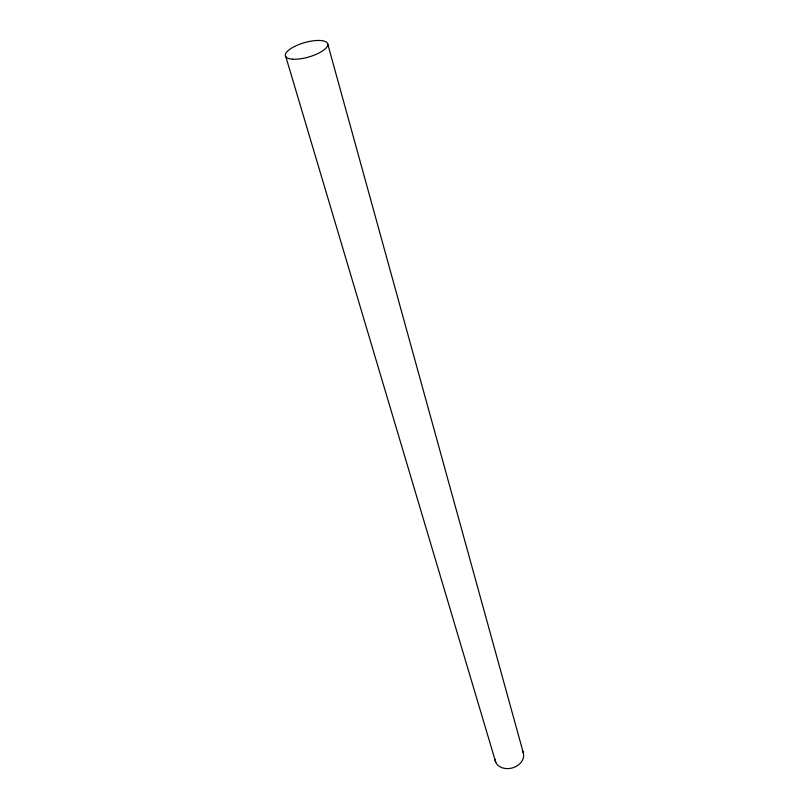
<?xml version="1.0" encoding="UTF-8"?>
<svg xmlns="http://www.w3.org/2000/svg" width="809" height="809" viewBox="0 0 809 809"><rect width="100%" height="100%" fill="white"/><g stroke="black" fill="none" stroke-linecap="round" stroke-linejoin="round"><path stroke-width="1.21" d="M285.86 56.802L495.786 762.422M327.665 43.737L523.322 752.886M522.412 750.792A14.623 11.407 -16 0 1 512.704 767.832A14.623 11.407 -16 0 1 494.906 759.145M292.575 59.188A21.985 7.483 -16 0 0 327.382 46.113A21.985 7.483 -16 0 0 299.684 44.242A21.985 7.483 -16 0 0 292.575 59.188"/></g></svg>
